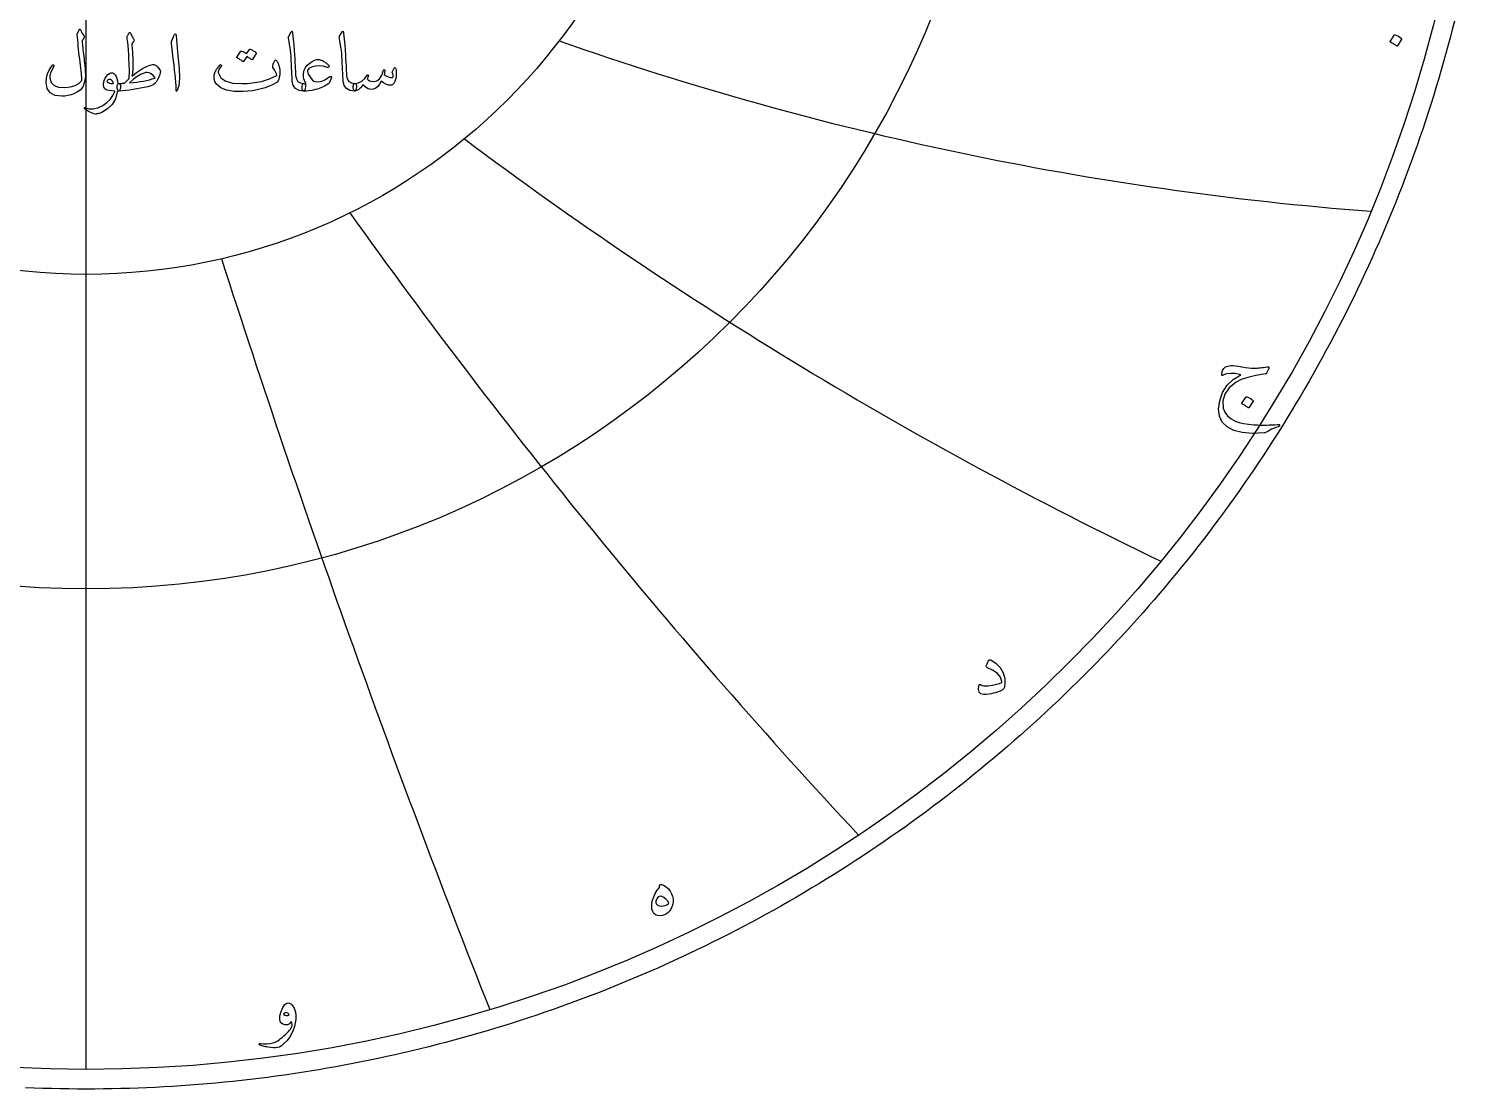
# Model space of a CAD drawing. Header units: millimetres. Extents: x -59 to 59, y -59 to 61.
# Drawn here: x -2.4 to 58.5, y -59.3 to -14.7 of the extents above; entities that cross this region are included whole.
import ezdxf

# ---------------------------------------------------------------- set-up
doc = ezdxf.new("R2010")
doc.units = ezdxf.units.MM
for name, color, linetype in [('CUT_OUTER', 1, 'Continuous'), ('ENGRAVE', 7, 'Continuous'), ('TEXT', 5, 'Continuous')]:
    doc.layers.add(name, color=color, linetype=linetype)

msp = doc.modelspace()

# ---------------------------------------------------------------- linework, layer by layer
at = {"layer": 'CUT_OUTER'}
msp.add_lwpolyline([(57.5471, -14.4148), (57.4576, -14.7676), (57.3659, -15.1199), (57.272, -15.4716), (57.176, -15.8227), (57.0779, -16.1733), (56.9775, -16.5232), (56.8751, -16.8725), (56.7705, -17.2211), (56.6637, -17.5692), (56.5549, -17.9165), (56.4439, -18.2632), (56.3308, -18.6092), (56.2155, -18.9545), (56.0982, -19.299), (55.9787, -19.6429), (55.8571, -19.986), (55.7334, -20.3283), (55.6076, -20.6699), (55.4798, -21.0108), (55.3498, -21.3508), (55.2177, -21.69), (55.0836, -22.0284), (54.9474, -22.366), (54.8092, -22.7027), (54.6688, -23.0386), (54.5264, -23.3736), (54.382, -23.7077), (54.2355, -24.0409), (54.087, -24.3733), (53.9364, -24.7047), (53.7838, -25.0352), (53.6292, -25.3647), (53.4725, -25.6933), (53.3139, -26.0209), (53.1532, -26.3475), (52.9905, -26.6732), (52.8259, -26.9978), (52.6592, -27.3215), (52.4906, -27.6441), (52.32, -27.9656), (52.1474, -28.2861), (51.9729, -28.6056), (51.7964, -28.9239), (51.6179, -29.2412), (51.4375, -29.5574), (51.2552, -29.8724), (51.0709, -30.1863), (50.8847, -30.4991), (50.6967, -30.8108), (50.5066, -31.1213), (50.3147, -31.4306), (50.1209, -31.7387), (49.9252, -32.0457), (49.7277, -32.3514), (49.5282, -32.6559), (49.3269, -32.9592), (49.1238, -33.2612), (48.9188, -33.562), (48.7119, -33.8616), (48.5032, -34.1598), (48.2927, -34.4568), (48.0804, -34.7525), (47.8662, -35.0468), (47.6503, -35.3399), (47.4325, -35.6316), (47.213, -35.9219), (46.9917, -36.211), (46.7687, -36.4986), (46.5438, -36.7849), (46.3172, -37.0698), (46.0889, -37.3533), (45.8588, -37.6354), (45.6271, -37.9161), (45.3935, -38.1953), (45.1583, -38.4731), (44.9214, -38.7495), (44.6828, -39.0244), (44.4425, -39.2978), (44.2006, -39.5698), (43.9569, -39.8402), (43.7116, -40.1092), (43.4647, -40.3767), (43.2161, -40.6426), (42.966, -40.907), (42.7141, -41.1699), (42.4607, -41.4312), (42.2057, -41.6909), (41.9491, -41.9491), (41.6909, -42.2057), (41.4312, -42.4607), (41.1699, -42.7141), (40.907, -42.966), (40.6426, -43.2161), (40.3767, -43.4647), (40.1092, -43.7116), (39.8402, -43.9569), (39.5698, -44.2006), (39.2978, -44.4425), (39.0244, -44.6828), (38.7495, -44.9214), (38.4731, -45.1583), (38.1953, -45.3935), (37.9161, -45.6271), (37.6354, -45.8588), (37.3533, -46.0889), (37.0698, -46.3172), (36.7849, -46.5438), (36.4986, -46.7687), (36.211, -46.9917), (35.9219, -47.213), (35.6316, -47.4325), (35.3399, -47.6503), (35.0468, -47.8662), (34.7525, -48.0804), (34.4568, -48.2927), (34.1598, -48.5032), (33.8616, -48.7119), (33.562, -48.9188), (33.2612, -49.1238), (32.9592, -49.3269), (32.6559, -49.5282), (32.3514, -49.7277), (32.0457, -49.9252), (31.7387, -50.1209), (31.4306, -50.3147), (31.1213, -50.5066), (30.8108, -50.6967), (30.4991, -50.8847), (30.1863, -51.0709), (29.8724, -51.2552), (29.5574, -51.4375), (29.2412, -51.6179), (28.9239, -51.7964), (28.6056, -51.9729), (28.2861, -52.1474), (27.9656, -52.32), (27.6441, -52.4906), (27.3215, -52.6592), (26.9978, -52.8259), (26.6732, -52.9905), (26.3475, -53.1532), (26.0209, -53.3139), (25.6933, -53.4725), (25.3647, -53.6292), (25.0352, -53.7838), (24.7047, -53.9364), (24.3733, -54.087), (24.0409, -54.2355), (23.7077, -54.382), (23.3736, -54.5264), (23.0386, -54.6688), (22.7027, -54.8092), (22.366, -54.9474), (22.0284, -55.0836), (21.69, -55.2177), (21.3508, -55.3498), (21.0108, -55.4798), (20.6699, -55.6076), (20.3283, -55.7334), (19.986, -55.8571), (19.6429, -55.9787), (19.299, -56.0982), (18.9545, -56.2155), (18.6092, -56.3308), (18.2632, -56.4439), (17.9165, -56.5549), (17.5692, -56.6637), (17.2211, -56.7705), (16.8725, -56.8751), (16.5232, -56.9775), (16.1733, -57.0779), (15.8227, -57.176), (15.4716, -57.272), (15.1199, -57.3659), (14.7676, -57.4576), (14.4148, -57.5471), (14.0614, -57.6345), (13.7075, -57.7197), (13.3531, -57.8027), (12.9982, -57.8835), (12.6428, -57.9622), (12.2869, -58.0387), (11.9305, -58.113), (11.5737, -58.1851), (11.2165, -58.255), (10.8588, -58.3227), (10.5008, -58.3883), (10.1423, -58.4516), (9.7835, -58.5127), (9.4243, -58.5717), (9.0647, -58.6284), (8.7048, -58.6829), (8.3446, -58.7352), (7.984, -58.7853), (7.6232, -58.8332), (7.262, -58.8788), (6.9006, -58.9223), (6.5389, -58.9635), (6.177, -59.0025), (5.8149, -59.0393), (5.4525, -59.0739), (5.0899, -59.1062), (4.7272, -59.1364), (4.3642, -59.1643), (4.0011, -59.1899), (3.6379, -59.2134), (3.2745, -59.2346), (2.9109, -59.2535), (2.5473, -59.2703), (2.1836, -59.2848), (1.8198, -59.2971), (1.4559, -59.3071), (1.092, -59.3149), (0.728, -59.3205), (0.364, -59.3239), (0, -59.325), (-0.364, -59.3239), (-0.728, -59.3205), (-1.092, -59.3149), (-1.4559, -59.3071), (-1.8198, -59.2971), (-2.1836, -59.2848), (-2.5473, -59.2703)], dxfattribs=at)
at = {"layer": 'ENGRAVE'}
for points in [[(0, -58.5), (0, 58.5)], [(0, -58.5), (0, -25.0665)]]:
    msp.add_lwpolyline(points, dxfattribs=at)
for radius in [58.5, 38.2935, 25.0665]:
    msp.add_circle((0, 0), radius, dxfattribs=at)
for centre, radius, start, end in [((64.2779, 111.3325), 134.1379, 250.677722, 265.620952), ((121.0532, 121.0532), 175.4256, 233.175565, 244.382987), ((222.192, 128.2826), 259.4072, 215.533322, 223.004937), ((495.3825, 132.7373), 514.2853, 197.792244, 201.528052)]:
    msp.add_arc(centre, radius, start, end, dxfattribs=at)
at = {"layer": 'TEXT'}
for points in [[(-0.2975, -14.7834), (-0.2915, -14.7728), (-0.2837, -14.7653), (-0.2742, -14.7607), (-0.2629, -14.7592), (-0.2517, -14.7612), (-0.2422, -14.767), (-0.2344, -14.7767), (-0.2283, -14.7903), (-0.1961, -14.8697), (-0.1617, -14.9382), (-0.1252, -14.996), (-0.0865, -15.0429), (-0.075, -15.0598), (-0.0718, -15.0792), (-0.0768, -15.1013), (-0.09, -15.1259), (-0.0984, -15.1378), (-0.1064, -15.1493), (-0.114, -15.1603), (-0.1211, -15.1709), (-0.1278, -15.1809), (-0.1341, -15.1899), (-0.1399, -15.1982), (-0.1453, -15.2055), (-0.1544, -15.2189), (-0.1609, -15.2349), (-0.1648, -15.2535), (-0.1661, -15.2747), (-0.162, -15.3345), (-0.1566, -15.3997), (-0.1498, -15.4703), (-0.1418, -15.5463), (-0.1328, -15.6277), (-0.1228, -15.7145), (-0.112, -15.8067), (-0.1003, -15.9044), (-0.0872, -16.0018), (-0.0757, -16.0933), (-0.0656, -16.1791), (-0.0571, -16.259), (-0.0498, -16.3333), (-0.0437, -16.4021), (-0.0386, -16.4656), (-0.0346, -16.5236), (-0.0301, -16.6955), (-0.0441, -16.8584), (-0.0768, -17.0121), (-0.128, -17.1568), (-0.178, -17.2417), (-0.2552, -17.3202), (-0.3596, -17.3922), (-0.4913, -17.4578), (-0.634, -17.512), (-0.768, -17.5503), (-0.8935, -17.5726), (-1.0102, -17.5788), (-1.3026, -17.5386), (-1.5119, -17.4284), (-1.6382, -17.248), (-1.6814, -16.9976), (-1.6663, -16.811), (-1.6174, -16.6283), (-1.5348, -16.4495), (-1.4185, -16.2745), (-1.4096, -16.2644), (-1.4003, -16.2581), (-1.3906, -16.2557), (-1.3804, -16.2573), (-1.3696, -16.2614), (-1.3614, -16.2668), (-1.3558, -16.2735), (-1.3527, -16.2815), (-1.3506, -16.2934), (-1.351, -16.3048), (-1.354, -16.3158), (-1.3597, -16.3264), (-1.439, -16.481), (-1.4937, -16.6127), (-1.5238, -16.7215), (-1.5292, -16.8073), (-1.4714, -16.9922), (-1.3467, -17.1213), (-1.1549, -17.1946), (-0.8961, -17.2121), (-0.6627, -17.1868), (-0.4645, -17.1282), (-0.3012, -17.0363), (-0.173, -16.9111), (-0.1757, -16.8507), (-0.1803, -16.7801), (-0.1869, -16.6993), (-0.1955, -16.6084), (-0.2062, -16.5071), (-0.2193, -16.3952), (-0.2347, -16.2727), (-0.2526, -16.1396), (-0.2694, -16.0023), (-0.2854, -15.8672), (-0.3006, -15.7342), (-0.3148, -15.6034), (-0.328, -15.4747), (-0.3399, -15.3482), (-0.3505, -15.2239), (-0.3598, -15.1017), (-0.3736, -14.9841), (-0.373, -14.9707), (-0.3711, -14.9581), (-0.3678, -14.9465), (-0.3633, -14.9357)], [(1.8129, -14.908), (1.8211, -14.8991), (1.8284, -14.8933), (1.8349, -14.8905), (1.8405, -14.8907), (1.8473, -14.8937), (1.8535, -14.8993), (1.8594, -14.9075), (1.8648, -14.9184), (1.8867, -14.9651), (1.9076, -15.0083), (1.9274, -15.0481), (1.9461, -15.0844), (1.9639, -15.1169), (1.9811, -15.145), (1.9976, -15.1687), (2.0135, -15.1882), (2.0252, -15.2042), (2.0291, -15.2211), (2.0252, -15.2388), (2.0135, -15.2574), (1.9443, -15.3439), (1.9355, -15.3588), (1.9296, -15.3759), (1.9268, -15.3951), (1.927, -15.4165), (1.9383, -15.5798), (1.9478, -15.7236), (1.9556, -15.8479), (1.9616, -15.9528), (1.9662, -16.0384), (1.9694, -16.105), (1.9714, -16.1526), (1.972, -16.1811), (1.9713, -16.2655), (1.969, -16.3455), (1.9652, -16.4212), (1.9599, -16.4925), (1.9533, -16.5595), (1.9456, -16.6222), (1.9369, -16.6806), (1.927, -16.7347), (2.1621, -16.5548), (2.3656, -16.4164), (2.5375, -16.3195), (2.6778, -16.2642), (2.7403, -16.2495), (2.7963, -16.2434), (2.8458, -16.246), (2.8888, -16.2573), (2.9496, -16.2888), (3.0073, -16.3386), (3.062, -16.4064), (3.1137, -16.4925), (3.1217, -16.5131), (3.125, -16.5366), (3.1234, -16.5632), (3.1172, -16.5928), (3.0828, -16.6992), (3.0419, -16.8004), (2.9946, -16.8964), (2.9407, -16.9872), (2.8884, -17.0456), (2.8144, -17.0962), (2.7189, -17.139), (2.6017, -17.1741), (2.4448, -17.2088), (2.289, -17.2402), (2.1343, -17.2684), (1.9807, -17.2934), (1.8283, -17.3149), (1.6775, -17.3328), (1.5282, -17.3469), (1.3804, -17.3574), (1.3638, -17.3527), (1.3484, -17.3384), (1.3344, -17.3146), (1.3216, -17.2813), (1.3104, -17.2404), (1.3043, -17.2009), (1.3034, -17.1626), (1.3078, -17.1256), (1.3175, -17.0934), (1.3328, -17.0694), (1.3538, -17.0536), (1.3804, -17.0461), (1.4158, -17.0441), (1.4492, -17.0417), (1.4806, -17.0389), (1.5101, -17.0357), (1.5377, -17.0324), (1.5633, -17.0296), (1.587, -17.0272), (1.6088, -17.0253), (1.8025, -16.8385), (1.8042, -16.8304), (1.806, -16.8199), (1.8077, -16.807), (1.8094, -16.7918), (1.8111, -16.7741), (1.8129, -16.7541), (1.8146, -16.7318), (1.8163, -16.707), (1.8178, -16.6801), (1.8189, -16.6512), (1.8196, -16.6204), (1.8198, -16.5876), (1.8198, -16.5532), (1.8198, -16.5172), (1.8198, -16.4796), (1.8198, -16.4406), (1.8194, -16.3965), (1.8181, -16.3437), (1.8159, -16.2823), (1.8129, -16.2123), (1.809, -16.134), (1.8042, -16.0479), (1.7986, -15.9541), (1.7921, -15.8525), (1.7772, -15.6269), (1.7636, -15.4486), (1.7512, -15.3173), (1.7402, -15.2332), (1.7314, -15.1791), (1.7255, -15.138), (1.7227, -15.1099), (1.7229, -15.0948), (1.7334, -15.0663), (1.7441, -15.0394), (1.755, -15.0144), (1.7662, -14.991), (1.7775, -14.969), (1.7891, -14.9478), (1.8009, -14.9274), (1.8129, -14.908)], [(3.6915, -15.0394), (3.7246, -14.9754), (3.7512, -14.953), (3.7713, -14.972), (3.7849, -15.0325), (3.8645, -15.8801), (3.9118, -16.4004), (3.9224, -16.816), (3.8962, -17.1269), (3.8333, -17.3332), (3.8219, -17.3501), (3.8117, -17.3592), (3.8028, -17.3605), (3.7953, -17.354), (3.7892, -17.3438), (3.7849, -17.3306), (3.7823, -17.3144), (3.7814, -17.2952), (3.7814, -17.1453), (3.7745, -16.9864), (3.7607, -16.8184), (3.7399, -16.6413), (3.7354, -16.595), (3.7217, -16.47), (3.699, -16.2663), (3.6673, -15.9839), (3.5911, -15.3577), (3.5894, -15.3244), (3.5911, -15.2937), (3.5963, -15.2656), (3.605, -15.2401)], [(8.6319, -14.8665), (8.6386, -14.8561), (8.6449, -14.8492), (8.6507, -14.8457), (8.6561, -14.8457), (8.6643, -14.8502), (8.6717, -14.8639), (8.6782, -14.8866), (8.6838, -14.9184), (8.7123, -15.1768), (8.7357, -15.4157), (8.7538, -15.6352), (8.7668, -15.8352), (8.7751, -16.0062), (8.7828, -16.1595), (8.7899, -16.2951), (8.7962, -16.4129), (8.8017, -16.5131), (8.8062, -16.5954), (8.8095, -16.6601), (8.8118, -16.707), (8.8425, -16.8476), (8.9104, -16.9509), (9.0155, -17.0171), (9.1578, -17.0461), (9.1973, -17.0564), (9.2226, -17.0807), (9.2337, -17.1187), (9.2304, -17.1706), (9.2142, -17.2523), (9.1967, -17.3107), (9.1779, -17.3458), (9.1578, -17.3574), (8.9575, -17.331), (8.8101, -17.2519), (8.7154, -17.12), (8.6734, -16.9353), (8.6668, -16.847), (8.6609, -16.7585), (8.6556, -16.6697), (8.6509, -16.5807), (8.6467, -16.4915), (8.6427, -16.4021), (8.6389, -16.3125), (8.6354, -16.2227), (8.6289, -16.0513), (8.6198, -15.897), (8.6081, -15.7598), (8.5938, -15.6397), (8.577, -15.5243), (8.5575, -15.4014), (8.5355, -15.2709), (8.5108, -15.1329), (8.5076, -15.108), (8.5082, -15.0853), (8.5128, -15.0647), (8.5212, -15.0464)], [(10.7734, -14.8665), (10.7801, -14.8561), (10.7864, -14.8492), (10.7922, -14.8457), (10.7977, -14.8457), (10.8059, -14.8502), (10.8132, -14.8639), (10.8197, -14.8866), (10.8253, -14.9184), (10.8539, -15.1768), (10.8772, -15.4157), (10.8954, -15.6352), (10.9084, -15.8352), (10.9167, -16.0062), (10.9244, -16.1595), (10.9314, -16.2951), (10.9378, -16.4129), (10.9433, -16.5131), (10.9477, -16.5954), (10.9511, -16.6601), (10.9533, -16.707), (10.984, -16.8476), (11.0519, -16.9509), (11.157, -17.0171), (11.2993, -17.0461), (11.3389, -17.0564), (11.3642, -17.0807), (11.3752, -17.1187), (11.372, -17.1706), (11.3557, -17.2523), (11.3382, -17.3107), (11.3194, -17.3458), (11.2993, -17.3574), (11.0991, -17.331), (10.9516, -17.2519), (10.8569, -17.12), (10.815, -16.9353), (10.8084, -16.847), (10.8024, -16.7585), (10.7971, -16.6697), (10.7925, -16.5807), (10.7882, -16.4915), (10.7842, -16.4021), (10.7805, -16.3125), (10.7769, -16.2227), (10.7704, -16.0513), (10.7613, -15.897), (10.7497, -15.7598), (10.7354, -15.6397), (10.7185, -15.5243), (10.6991, -15.4014), (10.677, -15.2709), (10.6523, -15.1329), (10.6491, -15.108), (10.6498, -15.0853), (10.6543, -15.0647), (10.6627, -15.0464)], [(55.0266, -14.9997), (55.0312, -14.9951), (55.0377, -14.9923), (55.046, -14.9914), (55.0562, -14.9923), (55.1279, -15.0214), (55.1955, -15.0569), (55.2589, -15.0989), (55.3182, -15.1473), (55.3239, -15.1547), (55.3265, -15.1621), (55.3258, -15.1694), (55.3219, -15.1768), (55.1484, -15.4573), (55.142, -15.464), (55.1337, -15.4656), (55.1235, -15.4621), (55.1115, -15.4536), (55.1011, -15.4462), (55.0848, -15.4351), (55.0624, -15.4204), (55.034, -15.4019), (54.9992, -15.3798), (54.9574, -15.354), (54.9088, -15.3244), (54.8532, -15.2912), (54.8458, -15.2857), (54.8421, -15.2802), (54.8421, -15.2746), (54.8458, -15.2691)], [(6.8744, -15.6103), (6.8787, -15.606), (6.8848, -15.6034), (6.8925, -15.6025), (6.9021, -15.6034), (6.9361, -15.6161), (6.9691, -15.6302), (7.001, -15.6455), (7.0318, -15.6622), (7.0617, -15.6803), (7.091, -15.7002), (7.1197, -15.7219), (7.1477, -15.7452), (7.1531, -15.7524), (7.1555, -15.7599), (7.1548, -15.7679), (7.1512, -15.7764), (6.9851, -16.0393), (6.9805, -16.0428), (6.9738, -16.0428), (6.965, -16.0393), (6.954, -16.0324), (6.9464, -16.026), (6.9341, -16.0172), (6.917, -16.0061), (6.8951, -15.9926), (6.8683, -15.9765), (6.8363, -15.9576), (6.7991, -15.9358), (6.7568, -15.9113), (6.6253, -16.1154), (6.6192, -16.1217), (6.6114, -16.1232), (6.6019, -16.1199), (6.5907, -16.1119), (6.581, -16.105), (6.5656, -16.0946), (6.5446, -16.0808), (6.518, -16.0635), (6.4854, -16.0428), (6.4462, -16.0185), (6.4006, -15.9909), (6.3485, -15.9597), (6.3431, -15.9545), (6.3407, -15.9493), (6.3414, -15.9441), (6.345, -15.939), (6.5146, -15.6864), (6.5189, -15.6821), (6.525, -15.6795), (6.5327, -15.6786), (6.5423, -15.6795), (6.5712, -15.6889), (6.5993, -15.6998), (6.6266, -15.7122), (6.653, -15.7262), (6.6785, -15.7414), (6.7031, -15.7578), (6.7269, -15.7752), (6.7498, -15.7937)], [(8.0022, -16.0704), (8.0255, -16.0996), (8.0468, -16.1318), (8.0661, -16.1671), (8.0835, -16.2054), (8.099, -16.2464), (8.1125, -16.2901), (8.1241, -16.3364), (8.1337, -16.3853), (8.1462, -16.4834), (8.1493, -16.5807), (8.1428, -16.6772), (8.1268, -16.7727), (8.1026, -16.8579), (8.0714, -16.9267), (8.0334, -16.979), (7.9884, -17.0149), (7.8457, -17.0904), (7.6943, -17.1576), (7.5343, -17.2167), (7.3657, -17.2675), (7.1883, -17.3096), (7.0024, -17.3427), (6.8078, -17.3667), (6.6045, -17.3816), (6.2235, -17.3778), (5.9109, -17.3246), (5.6665, -17.2221), (5.4905, -17.0703), (5.4183, -16.9516), (5.385, -16.8238), (5.3906, -16.6869), (5.4352, -16.5409), (5.4502, -16.5095), (5.4676, -16.4774), (5.4874, -16.4446), (5.5095, -16.4112), (5.5341, -16.3772), (5.561, -16.3424), (5.5903, -16.3071), (5.622, -16.2711), (5.6326, -16.2609), (5.6436, -16.2547), (5.6551, -16.2523), (5.667, -16.2538), (5.675, -16.2568), (5.6817, -16.2624), (5.6871, -16.2707), (5.6912, -16.2815), (5.6931, -16.2916), (5.692, -16.3014), (5.6879, -16.3107), (5.6808, -16.3195), (5.6512, -16.3548), (5.6246, -16.3913), (5.601, -16.4292), (5.5805, -16.4683), (5.5664, -16.5057), (5.5588, -16.5418), (5.5578, -16.5766), (5.5632, -16.6101), (5.6713, -16.8058), (5.8745, -16.9431), (6.1729, -17.0221), (6.5665, -17.0426), (6.7828, -17.0343), (6.989, -17.0162), (7.185, -16.9884), (7.3708, -16.9509), (7.5467, -16.9037), (7.7129, -16.8467), (7.8694, -16.78), (8.0161, -16.7035), (8.0018, -16.6322), (7.9694, -16.5531), (7.9188, -16.4661), (7.85, -16.3714), (7.8478, -16.3623), (7.8483, -16.3455), (7.8513, -16.3208), (7.8569, -16.2884), (7.8584, -16.2851), (7.8595, -16.2823), (7.8602, -16.28), (7.8604, -16.278), (7.8716, -16.2339), (7.8881, -16.1846), (7.9097, -16.1301), (7.9365, -16.0704), (7.9484, -16.0523), (7.9633, -16.0462), (7.9813, -16.0523), (8.0022, -16.0704)], [(10.3237, -16.7935), (10.2303, -17.0011), (10.2184, -17.0216), (10.2069, -17.0383), (10.1959, -17.051), (10.1853, -17.0599), (10.1314, -17.0968), (10.0737, -17.1313), (10.0121, -17.1634), (9.9466, -17.1931), (9.8774, -17.2209), (9.8047, -17.2472), (9.7286, -17.2719), (9.649, -17.2952), (9.5003, -17.3315), (9.3688, -17.354), (9.2546, -17.3626), (9.1578, -17.3574), (9.1208, -17.3406), (9.0964, -17.3073), (9.0845, -17.2575), (9.0851, -17.1914), (9.094, -17.1317), (9.1067, -17.0876), (9.1234, -17.059), (9.1439, -17.0461), (9.1474, -17.0461), (9.1508, -17.0461), (9.1543, -17.0461), (9.1578, -17.0461), (9.1835, -17.0487), (9.2088, -17.0495), (9.2337, -17.0487), (9.2581, -17.0461), (9.2161, -16.984), (9.1837, -16.9155), (9.1608, -16.8404), (9.1474, -16.7589), (9.1454, -16.6129), (9.1707, -16.483), (9.2233, -16.369), (9.3031, -16.2711), (9.4058, -16.1796), (9.5063, -16.1093), (9.6047, -16.0603), (9.7009, -16.0324), (9.8047, -16.0326), (9.9224, -16.0713), (10.0538, -16.1485), (10.1991, -16.2642), (10.2156, -16.2821), (10.2233, -16.3014), (10.2225, -16.3219), (10.213, -16.3437), (10.1993, -16.3606), (10.1827, -16.3697), (10.163, -16.371), (10.1403, -16.3645), (9.9775, -16.3174), (9.8142, -16.3005), (9.6506, -16.3139), (9.4864, -16.3576), (9.4214, -16.385), (9.3714, -16.4155), (9.3366, -16.449), (9.3169, -16.4856), (9.3122, -16.5319), (9.3256, -16.5911), (9.3571, -16.6633), (9.4069, -16.7485), (9.4674, -16.8346), (9.5245, -16.899), (9.5781, -16.9418), (9.6283, -16.963), (9.7375, -16.9738), (9.8471, -16.9613), (9.9572, -16.9254), (10.0677, -16.8662), (10.168, -16.797), (10.2199, -16.7641), (10.2614, -16.7451), (10.2925, -16.7399), (10.3133, -16.7485), (10.3217, -16.7591), (10.3263, -16.7701), (10.3269, -16.7816), (10.3237, -16.7935)], [(12.9773, -16.3714), (12.9848, -16.3662), (12.9937, -16.368), (13.0038, -16.3766), (13.0153, -16.3922), (13.0276, -16.4186), (13.0369, -16.4562), (13.0432, -16.505), (13.0464, -16.5652), (13.0475, -16.6335), (13.0438, -16.7001), (13.0354, -16.765), (13.0222, -16.8281), (12.9837, -16.9509), (12.9409, -17.0391), (12.8938, -17.0928), (12.8423, -17.1118), (12.7206, -17.1047), (12.6079, -17.0729), (12.5044, -17.0164), (12.4099, -16.9353), (12.345, -17.0631), (12.268, -17.1628), (12.1789, -17.2344), (12.0777, -17.2779), (11.9716, -17.2874), (11.8641, -17.2606), (11.7553, -17.1974), (11.6453, -17.098), (11.5562, -17.2115), (11.4688, -17.2926), (11.3832, -17.3412), (11.2993, -17.3574), (11.2824, -17.3479), (11.2664, -17.3194), (11.2513, -17.2718), (11.237, -17.2052), (11.2318, -17.1395), (11.2405, -17.091), (11.263, -17.0599), (11.2993, -17.0461), (11.4589, -17.0099), (11.5986, -16.9397), (11.7184, -16.8352), (11.8183, -16.6966), (11.8237, -16.6891), (11.8295, -16.6837), (11.8358, -16.6804), (11.8425, -16.6793), (11.8507, -16.6802), (11.858, -16.6828), (11.8645, -16.6871), (11.8702, -16.6932), (11.8734, -16.7118), (11.8658, -16.7433), (11.8474, -16.7879), (11.8183, -16.8454), (11.8565, -16.8897), (11.916, -16.9224), (11.9966, -16.9433), (12.0985, -16.9526), (12.2254, -16.926), (12.3363, -16.8393), (12.4313, -16.6925), (12.5102, -16.4856), (12.5141, -16.475), (12.5188, -16.4674), (12.5245, -16.4629), (12.531, -16.4614), (12.5407, -16.4622), (12.5491, -16.4648), (12.5563, -16.4692), (12.5621, -16.4752), (12.5664, -16.4839), (12.569, -16.4925), (12.5699, -16.5012), (12.569, -16.5098), (12.5344, -16.6551), (12.5748, -16.691), (12.6235, -16.7226), (12.6804, -16.7498), (12.7455, -16.7727), (12.8088, -16.7877), (12.857, -16.7909), (12.8901, -16.7825), (12.9081, -16.7624), (12.9139, -16.7317), (12.9107, -16.688), (12.8983, -16.6313), (12.8769, -16.5617), (12.8806, -16.542), (12.8985, -16.5038), (12.9308, -16.4469), (12.9773, -16.3714)], [(1.3112, -17.3955), (1.2301, -17.6803), (1.0941, -17.9188), (0.9032, -18.111), (0.6573, -18.2569), (0.623, -18.2718), (0.589, -18.2851), (0.5555, -18.2968), (0.5224, -18.3071), (0.49, -18.3157), (0.4584, -18.3222), (0.4277, -18.3269), (0.3979, -18.3296), (0.3235, -18.319), (0.2249, -18.2803), (0.1021, -18.2135), (-0.045, -18.1186), (-0.0608, -18.1049), (-0.0701, -18.0917), (-0.0729, -18.079), (-0.0692, -18.0667), (-0.061, -18.0571), (-0.0502, -18.0528), (-0.0368, -18.0537), (-0.0208, -18.0597), (0.1321, -18.1093), (0.3036, -18.109), (0.4937, -18.0591), (0.7023, -17.9594), (0.8727, -17.8437), (1.0137, -17.7077), (1.1253, -17.5514), (1.2074, -17.3747), (1.2068, -17.3685), (1.2048, -17.3635), (1.2016, -17.3598), (1.197, -17.3574), (1.0779, -17.3505), (0.9765, -17.3367), (0.8928, -17.3159), (0.8269, -17.2882), (0.7758, -17.2454), (0.7438, -17.1862), (0.7309, -17.1105), (0.7369, -17.0184), (0.7389, -17.0062), (0.7412, -16.9937), (0.744, -16.9811), (0.7473, -16.9682), (0.751, -16.9549), (0.7551, -16.941), (0.7596, -16.9264), (0.7646, -16.9111), (0.8052, -16.8123), (0.8545, -16.7304), (0.9125, -16.6653), (0.9791, -16.6171), (1.0472, -16.5907), (1.1097, -16.5911), (1.1666, -16.6184), (1.2178, -16.6724), (1.2626, -16.7477), (1.2965, -16.835), (1.3197, -16.9345), (1.332, -17.0461), (1.3388, -17.0459), (1.3454, -17.0456), (1.3518, -17.0451), (1.3579, -17.0443), (1.3641, -17.0436), (1.3705, -17.043), (1.3771, -17.0427), (1.3839, -17.0426), (1.4072, -17.0476), (1.4254, -17.0625), (1.4384, -17.0874), (1.4461, -17.1222), (1.4494, -17.1604), (1.4487, -17.1991), (1.4442, -17.2383), (1.4358, -17.2779), (1.4247, -17.3127), (1.4124, -17.3375), (1.3988, -17.3525), (1.3839, -17.3574), (1.3181, -17.3574), (1.3177, -17.3637), (1.3164, -17.3721), (1.3142, -17.3827), (1.3112, -17.3955)], [(1.1452, -17.008), (1.1088, -16.9446), (1.069, -16.8999), (1.0258, -16.8737), (0.9791, -16.8662), (0.9512, -16.8735), (0.9263, -16.8852), (0.9045, -16.9012), (0.8857, -16.9215), (0.8796, -16.9323), (0.8788, -16.944), (0.8831, -16.9565), (0.8926, -16.9699), (0.9283, -17.0013), (0.98, -17.0227), (1.0476, -17.0342), (1.1313, -17.0357), (1.14, -17.0339), (1.1452, -17.0288), (1.1469, -17.0201), (1.1452, -17.008)], [(2.5567, -16.5755), (2.5392, -16.5762), (2.5212, -16.5781), (2.5029, -16.5814), (2.484, -16.5859), (2.3141, -16.6527), (2.1467, -16.7459), (1.982, -16.8655), (1.8198, -17.0115), (1.9817, -16.9963), (2.1355, -16.9786), (2.281, -16.9583), (2.4183, -16.9353), (2.5474, -16.9096), (2.6683, -16.8809), (2.7809, -16.8491), (2.8854, -16.8143), (2.8951, -16.8102), (2.9001, -16.8047), (2.9003, -16.798), (2.8958, -16.79), (2.8214, -16.6988), (2.7401, -16.6326), (2.6518, -16.5915), (2.5567, -16.5755)], [(49.7372, -29.0233), (49.6486, -29.2225), (49.6406, -29.2357), (49.6311, -29.2456), (49.6203, -29.2523), (49.608, -29.2558), (49.1986, -29.3203), (48.8561, -29.3997), (48.5805, -29.4938), (48.3718, -29.6027), (48.0791, -29.8414), (47.8911, -30.1036), (47.8078, -30.3894), (47.8293, -30.6987), (47.8943, -30.8661), (48.0046, -31.0142), (48.16, -31.1429), (48.3607, -31.2522), (48.5016, -31.3011), (48.6771, -31.3408), (48.8873, -31.3712), (49.132, -31.3925), (49.2621, -31.3987), (49.3903, -31.4026), (49.5167, -31.4042), (49.6412, -31.4035), (49.7635, -31.4008), (49.883, -31.3961), (49.9997, -31.3897), (50.1136, -31.3814), (50.1404, -31.3795), (50.1616, -31.3814), (50.1773, -31.3869), (50.1874, -31.3961), (50.1929, -31.4074), (50.1948, -31.4192), (50.1929, -31.4314), (50.1874, -31.4441), (50.1834, -31.4509), (50.1786, -31.4566), (50.1732, -31.4611), (50.1671, -31.4644), (50.1605, -31.4673), (50.1537, -31.4704), (50.1467, -31.4738), (50.1394, -31.4773), (50.0331, -31.5112), (49.9392, -31.5465), (49.8578, -31.5832), (49.7889, -31.6213), (49.7447, -31.6487), (49.7044, -31.672), (49.6681, -31.6911), (49.6357, -31.7061), (49.6077, -31.7177), (49.5845, -31.7264), (49.5662, -31.7324), (49.5527, -31.7357), (49.048, -31.7543), (48.619, -31.7181), (48.2657, -31.627), (47.988, -31.481), (47.7873, -31.2808), (47.6688, -31.0308), (47.6323, -30.731), (47.678, -30.3813), (47.7988, -30.0291), (47.988, -29.729), (48.2454, -29.4811), (48.571, -29.2853), (48.3404, -29.2412), (48.1393, -29.2309), (47.9677, -29.2541), (47.8256, -29.3111), (47.8131, -29.3157), (47.8016, -29.3185), (47.791, -29.3194), (47.7813, -29.3185), (47.7732, -29.3155), (47.7675, -29.3102), (47.764, -29.3026), (47.7629, -29.2927), (47.7679, -29.2468), (47.7758, -29.2013), (47.7864, -29.1564), (47.7998, -29.1118), (47.8468, -29.0253), (47.9216, -28.9615), (48.024, -28.9202), (48.154, -28.9015), (48.2364, -28.9022), (48.3395, -28.9116), (48.4633, -28.9299), (48.608, -28.9568), (48.7572, -28.9838), (48.8949, -29.0021), (49.021, -29.0115), (49.1357, -29.0122), (49.1908, -29.0098), (49.2491, -29.0062), (49.3107, -29.0015), (49.3755, -28.9956), (49.4436, -28.9883), (49.5148, -28.9794), (49.5893, -28.969), (49.6671, -28.9568), (49.7116, -28.9555), (49.7381, -28.9661), (49.7466, -28.9887), (49.7372, -29.0233)], [(48.7851, -30.2189), (48.7897, -30.2143), (48.7962, -30.2116), (48.8045, -30.2106), (48.8146, -30.2116), (48.8863, -30.2406), (48.9539, -30.2761), (49.0173, -30.3181), (49.0766, -30.3665), (49.0824, -30.3739), (49.0849, -30.3813), (49.0842, -30.3887), (49.0803, -30.3961), (48.9069, -30.6765), (48.9004, -30.6832), (48.8921, -30.6848), (48.882, -30.6814), (48.87, -30.6728), (48.8596, -30.6655), (48.8432, -30.6544), (48.8208, -30.6396), (48.7925, -30.6212), (48.7576, -30.599), (48.7159, -30.5732), (48.6672, -30.5437), (48.6116, -30.5105), (48.6043, -30.5049), (48.6006, -30.4994), (48.6006, -30.4939), (48.6043, -30.4883)], [(37.8616, -41.5221), (37.8763, -41.4782), (37.8907, -41.4386), (37.9049, -41.4034), (37.9188, -41.3726), (37.9323, -41.346), (37.9451, -41.3233), (37.9572, -41.3045), (37.9687, -41.2896), (37.9864, -41.2753), (38.0065, -41.2693), (38.0289, -41.2716), (38.0535, -41.2822), (38.272, -41.4287), (38.4401, -41.5987), (38.558, -41.7922), (38.6255, -42.0092), (38.635, -42.0713), (38.6412, -42.1319), (38.6442, -42.1912), (38.644, -42.2491), (38.6403, -42.3051), (38.6329, -42.3589), (38.6219, -42.4103), (38.6071, -42.4594), (38.5939, -42.4857), (38.5766, -42.5093), (38.5552, -42.53), (38.5296, -42.548), (38.4415, -42.5911), (38.3506, -42.6283), (38.257, -42.6594), (38.1606, -42.6845), (38.0618, -42.7041), (37.9613, -42.7187), (37.8589, -42.7281), (37.7546, -42.7325), (37.631, -42.7118), (37.5554, -42.6421), (37.5277, -42.5236), (37.548, -42.3561), (37.5549, -42.3379), (37.5646, -42.3238), (37.577, -42.3139), (37.5923, -42.3081), (37.6054, -42.3097), (37.619, -42.3146), (37.6331, -42.3227), (37.6476, -42.334), (37.6926, -42.3582), (37.7537, -42.3718), (37.831, -42.3748), (37.9244, -42.3672), (38.1271, -42.3377), (38.2925, -42.3044), (38.4205, -42.2675), (38.5111, -42.2269), (38.5158, -42.2214), (38.5185, -42.2122), (38.5194, -42.1993), (38.5185, -42.1827), (38.456, -42.0083), (38.3349, -41.8542), (38.1553, -41.7204), (37.917, -41.607), (37.8859, -41.5906), (37.8663, -41.571), (37.8582, -41.5482), (37.8616, -41.5221)], [(24.1352, -50.7444), (24.1668, -50.7298), (24.2026, -50.7268), (24.2425, -50.7354), (24.2865, -50.7554), (24.3961, -50.8288), (24.4886, -50.9123), (24.564, -51.0059), (24.6223, -51.1097), (24.6627, -51.2179), (24.6841, -51.3284), (24.6867, -51.4411), (24.6703, -51.5562), (24.6405, -51.6612), (24.5993, -51.7546), (24.5464, -51.8365), (24.4821, -51.9068), (24.4094, -51.9633), (24.3317, -52.0037), (24.2489, -52.0279), (24.161, -52.036), (24.0462, -52.0277), (23.9525, -51.9954), (23.8801, -51.9391), (23.8289, -51.8588), (23.7982, -51.7613), (23.7874, -51.6494), (23.7964, -51.5233), (23.8252, -51.3828), (23.872, -51.237), (23.935, -51.0986), (24.0141, -50.9676), (24.1094, -50.844), (24.1126, -50.8382), (24.1149, -50.8283), (24.1163, -50.8142), (24.1168, -50.796), (24.1179, -50.7762), (24.1214, -50.761), (24.1271, -50.7504), (24.1352, -50.7444)], [(24.4858, -51.5378), (24.5012, -51.5184), (24.5033, -51.4935), (24.492, -51.4631), (24.4673, -51.4271), (24.3818, -51.3339), (24.2985, -51.2684), (24.2175, -51.2306), (24.1389, -51.2204), (24.1015, -51.2271), (24.0669, -51.2472), (24.0351, -51.2806), (24.006, -51.3274), (23.9827, -51.3779), (23.9682, -51.4225), (23.9625, -51.461), (23.9655, -51.4935), (23.9913, -51.5532), (24.0356, -51.5959), (24.0983, -51.6215), (24.1795, -51.63), (24.2692, -51.6243), (24.3502, -51.607), (24.4224, -51.5781), (24.4858, -51.5378)], [(8.2018, -56.0576), (8.2691, -55.9013), (8.342, -55.7901), (8.4204, -55.7241), (8.5044, -55.7034), (8.557, -55.7126), (8.6077, -55.7403), (8.6566, -55.7864), (8.7037, -55.851), (8.7263, -55.8883), (8.7461, -55.9266), (8.7632, -55.9658), (8.7775, -56.006), (8.7897, -56.0473), (8.8006, -56.0899), (8.81, -56.134), (8.8181, -56.1794), (8.8257, -56.2807), (8.819, -56.3999), (8.798, -56.5372), (8.7627, -56.6924), (8.7106, -56.8531), (8.6391, -57.007), (8.5482, -57.1539), (8.438, -57.2939), (8.3224, -57.4159), (8.2193, -57.5052), (8.1287, -57.5617), (8.0505, -57.5854), (7.9707, -57.5896), (7.8789, -57.5873), (7.7751, -57.5785), (7.6593, -57.5633), (7.6006, -57.5537), (7.5463, -57.5435), (7.4964, -57.5325), (7.4508, -57.5209), (7.4094, -57.509), (7.3719, -57.4973), (7.3384, -57.4859), (7.3087, -57.4747), (7.2912, -57.465), (7.2792, -57.4544), (7.2728, -57.4429), (7.2718, -57.4304), (7.2776, -57.418), (7.2875, -57.4101), (7.3016, -57.4069), (7.3198, -57.4083), (7.4621, -57.4221), (7.6012, -57.4231), (7.737, -57.4111), (7.8697, -57.3862), (7.9106, -57.3735), (7.9559, -57.3539), (8.0056, -57.3273), (8.0597, -57.2939), (8.1182, -57.2535), (8.181, -57.2063), (8.2483, -57.1521), (8.3199, -57.0909), (8.39, -57.0277), (8.4527, -56.9673), (8.5081, -56.9096), (8.5561, -56.8548), (8.5964, -56.8024), (8.629, -56.7523), (8.6536, -56.7046), (8.6705, -56.6592), (8.6608, -56.5904), (8.6502, -56.5392), (8.6386, -56.5056), (8.6262, -56.4894), (8.5512, -56.5777), (8.4666, -56.625), (8.3722, -56.6313), (8.2682, -56.5964), (8.1824, -56.5212), (8.1428, -56.4064), (8.1492, -56.2518), (8.2018, -56.0576)], [(8.5376, -56.1942), (8.4832, -56.1282), (8.4269, -56.1038), (8.3688, -56.1208), (8.3088, -56.1794), (8.3577, -56.2191), (8.4121, -56.2348), (8.4721, -56.2265), (8.5376, -56.1942)]]:
    msp.add_lwpolyline(points, close=True, dxfattribs=at)

doc.saveas('drawing.dxf')
